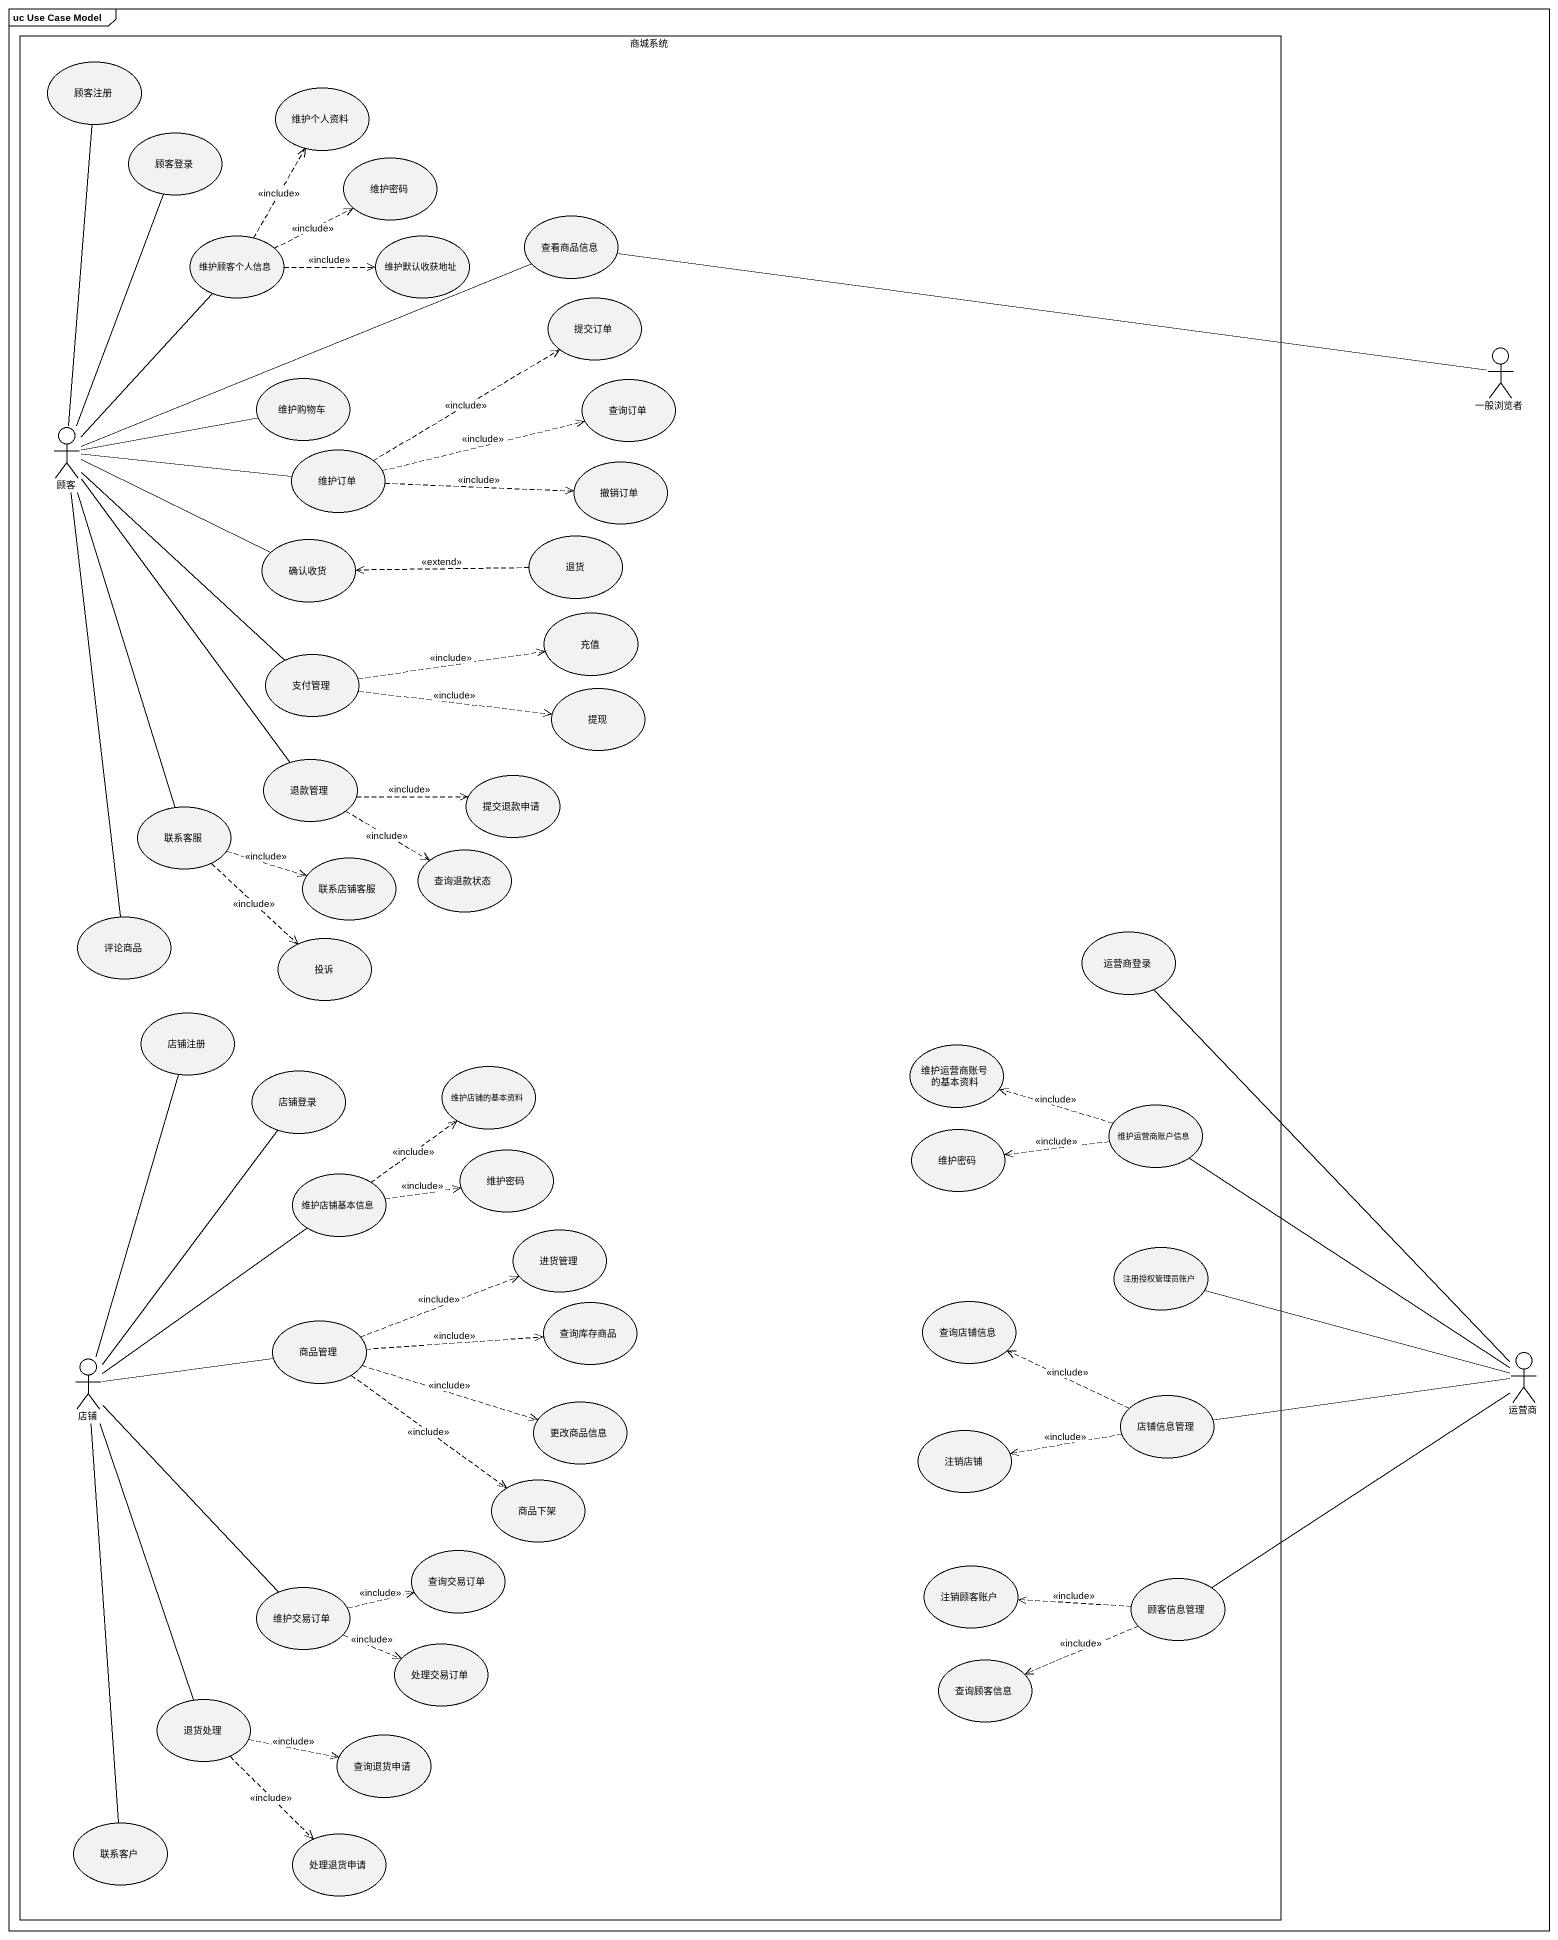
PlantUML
@startuml
mainframe uc Use Case Model
rectangle 商城系统 {
  usecase 顾客注册
  usecase 维护个人资料
  usecase 顾客登录
  usecase 维护密码
  usecase 查看商品信息
  usecase 维护顾客个人信息
  usecase 维护默认收获地址
  usecase 提交订单
  usecase 维护购物车
  usecase 查询订单
  actor 顾客
  usecase 维护订单
  usecase 撤销订单
  usecase 确认收货
  usecase 退货
  usecase 充值
  usecase 支付管理
  usecase 提现
  usecase 退款管理
  usecase 提交退款申请
  usecase 联系客服
  usecase 联系店铺客服
  usecase 查询退款状态
  usecase 评论商品
  usecase 投诉
  usecase 运营商登录
  usecase 店铺注册
  usecase 维护运营商账号的基本资料
  usecase 店铺登录
  usecase 维护店铺的基本资料
  usecase "维护密码" as 维护密码_2
  usecase 维护运营商账户信息
  usecase 维护店铺基本信息
  usecase "维护密码" as 维护密码_3
  usecase 进货管理
  usecase 注册授权管理员账户
  usecase 查询库存商品
  usecase 查询店铺信息
  usecase 商品管理
  actor 店铺
  usecase 更改商品信息
  usecase 店铺信息管理
  usecase 注销店铺
  usecase 商品下架
  usecase 维护交易订单
  usecase 查询交易订单
  usecase 注销顾客账户
  usecase 顾客信息管理
  usecase 处理交易订单
  usecase 查询顾客信息
  usecase 退货处理
  usecase 查询退货申请
  usecase 联系客户
  usecase 处理退货申请
}
actor 一般浏览者
actor 运营商
维护顾客个人信息 .up.> 维护个人资料 : <<include>>
维护顾客个人信息 .right.> 维护密码 : <<include>>
维护顾客个人信息 .right.> 维护默认收获地址 : <<include>>
一般浏览者 -left- 查看商品信息
顾客 -up- 顾客注册
顾客 -up- 顾客登录
顾客 -right- 查看商品信息
顾客 -up- 维护顾客个人信息
顾客 -right- 维护购物车
顾客 -right- 维护订单
顾客 -right- 确认收货
顾客 -- 支付管理
顾客 -- 退款管理
顾客 -- 联系客服
顾客 -- 评论商品
维护订单 .right.> 提交订单 : <<include>>
维护订单 .right.> 查询订单 : <<include>>
维护订单 .right.> 撤销订单 : <<include>>
退货 .left.> 确认收货 : <<extend>>
支付管理 .right.> 充值 : <<include>>
支付管理 .right.> 提现 : <<include>>
退款管理 .right.> 提交退款申请 : <<include>>
退款管理 .right.> 查询退款状态 : <<include>>
联系客服 .right.> 联系店铺客服 : <<include>>
联系客服 ..> 投诉 : <<include>>
维护运营商账户信息 .left.> 维护运营商账号的基本资料 : <<include>>
维护运营商账户信息 .left.> 维护密码_2 : <<include>>
维护店铺基本信息 .up.> 维护店铺的基本资料 : <<include>>
维护店铺基本信息 .right.> 维护密码_3 : <<include>>
商品管理 .right.> 进货管理 : <<include>>
商品管理 .right.> 查询库存商品 : <<include>>
商品管理 .right.> 更改商品信息 : <<include>>
商品管理 ..> 商品下架 : <<include>>
店铺 -up- 店铺注册
店铺 -up- 店铺登录
店铺 -up- 维护店铺基本信息
店铺 -right- 商品管理
店铺 -- 维护交易订单
店铺 -- 退货处理
店铺 -- 联系客户
运营商 -up- 运营商登录
运营商 -up- 维护运营商账户信息
运营商 -left- 注册授权管理员账户
运营商 -left- 店铺信息管理
运营商 -- 顾客信息管理
店铺信息管理 .left.> 查询店铺信息 : <<include>>
店铺信息管理 .left.> 注销店铺 : <<include>>
维护交易订单 .right.> 查询交易订单 : <<include>>
维护交易订单 .right.> 处理交易订单 : <<include>>
顾客信息管理 .left.> 注销顾客账户 : <<include>>
顾客信息管理 .left.> 查询顾客信息 : <<include>>
退货处理 .right.> 查询退货申请 : <<include>>
退货处理 ..> 处理退货申请 : <<include>>
@enduml
